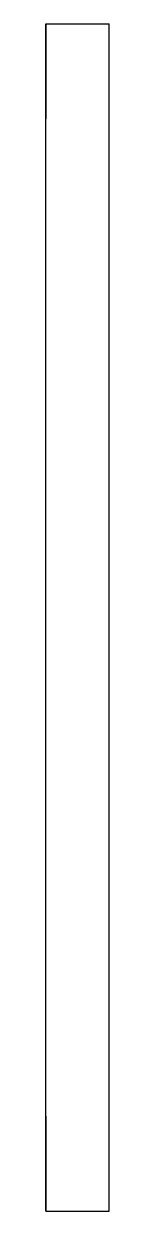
# Model space of a CAD drawing. Extents: x -681219 to -550379, y -242630 to -158199.
# Drawn here: x -617084.9 to -617061.5, y -169035.5 to -168595.6 of the extents above; entities that cross this region are included whole.
import ezdxf

# ---------------------------------------------------------------- set-up
doc = ezdxf.new("R2010")
doc.units = 0
doc.header["$LTSCALE"] = 1000
doc.layers.add('MYPH00711500', color=7, linetype='CONTINUOUS')
doc.layers.add('MYPH00711501', color=7, linetype='CONTINUOUS')

msp = doc.modelspace()

# ---------------------------------------------------------------- linework, layer by layer
at = {"layer": 'MYPH00711500', "color": 7, "linetype": 'Continuous'}
for p, q in [((-617084.9304, -168595.6295), (-617084.9304, -168630.8214)), ((-617084.9304, -169000.337), (-617084.9304, -169035.5289))]:
    msp.add_line(p, q, dxfattribs=at)
at = {"layer": 'MYPH00711501', "color": 7, "linetype": 'Continuous'}
for p, q in [((-617084.9304, -169035.5289), (-617084.9304, -168595.6295)), ((-617084.9304, -168595.6295), (-617061.4691, -168595.6295)), ((-617061.4691, -169035.5289), (-617061.4691, -168595.6295)), ((-617084.9304, -169035.5289), (-617061.4691, -169035.5289))]:
    msp.add_line(p, q, dxfattribs=at)

doc.saveas('drawing.dxf')
